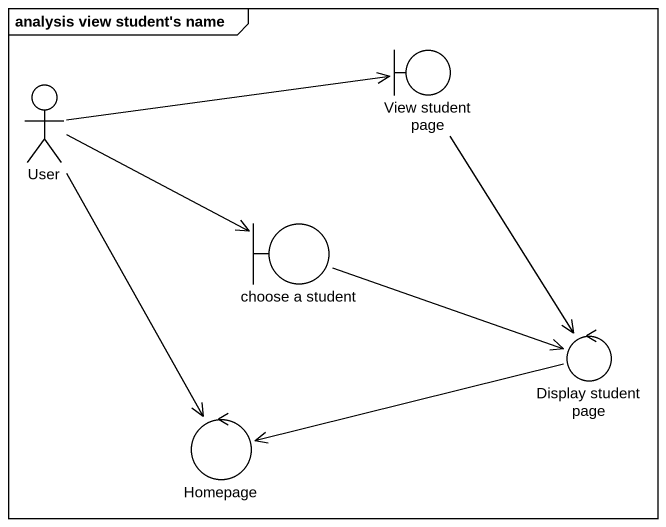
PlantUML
@startuml
mainframe analysis view student's name
boundary "View student page" as View_student_page
actor User
boundary "choose a student" as choose_a_student
control "Display student page" as Display_student_page
control Homepage
View_student_page --> Display_student_page
User -right-> View_student_page
User -right-> choose_a_student
User --> Homepage
choose_a_student -right-> Display_student_page
Display_student_page -left-> Homepage
@enduml
